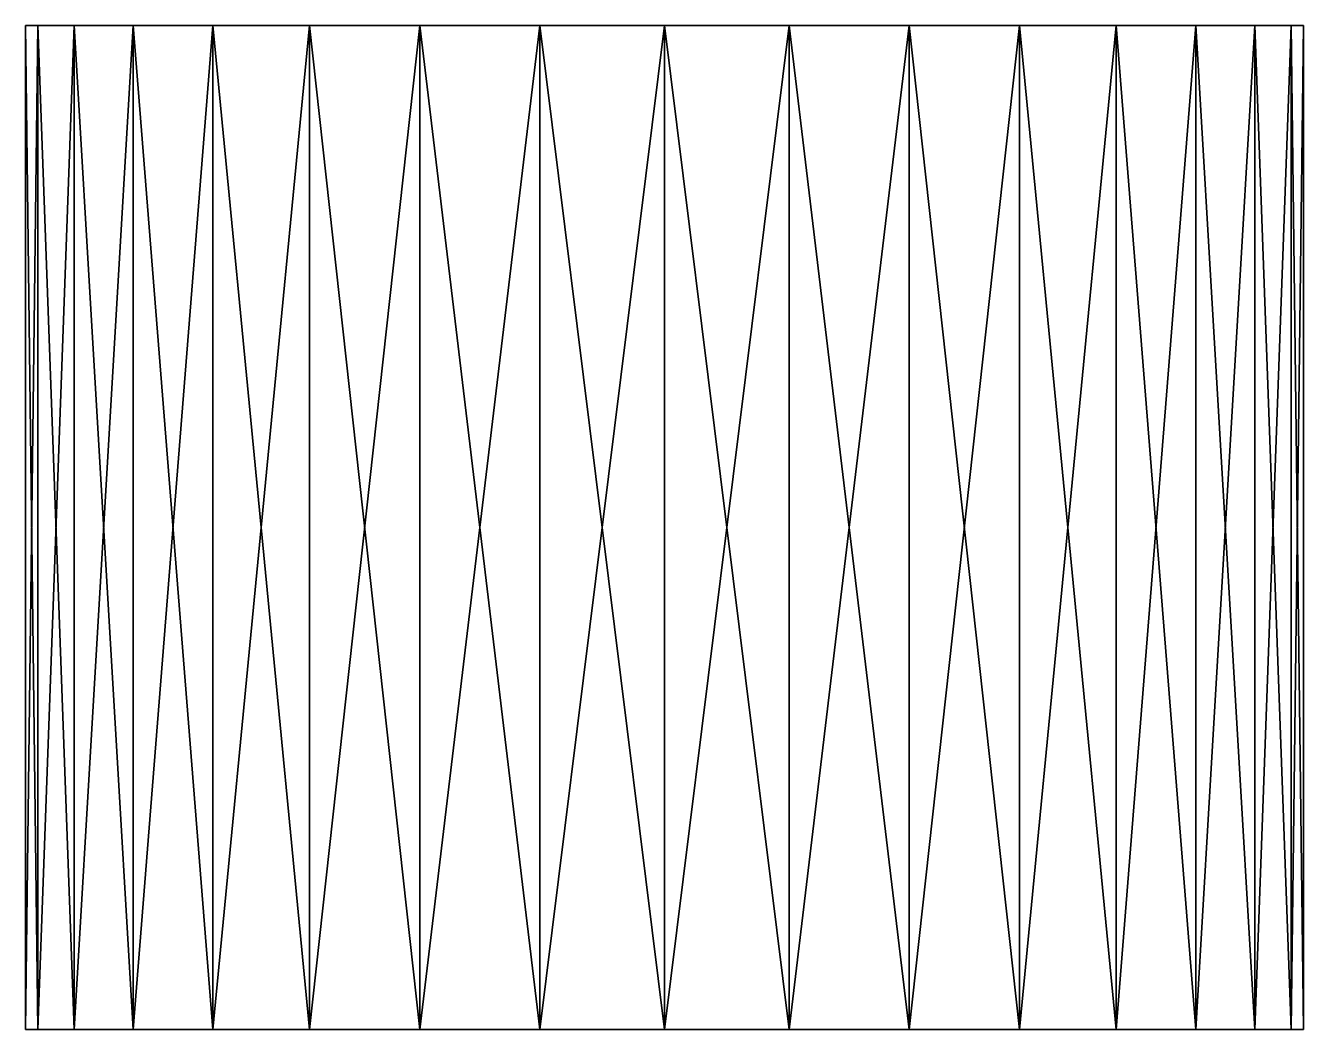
# Model space of a CAD drawing. Header units: millimetres. Extents: x -18 to 4450, y -985 to 970.
# Drawn here: x 3556 to 3584, y -631 to -609 of the extents above; entities that cross this region are included whole.
import ezdxf

# ---------------------------------------------------------------- set-up
doc = ezdxf.new("R2010")
doc.units = ezdxf.units.MM
doc.layers.add('chassis__left_rear_bumper_stay_bolt_2', color=9, linetype='CONTINUOUS')

msp = doc.modelspace()

# ---------------------------------------------------------------- linework, layer by layer
at = {"layer": 'chassis__left_rear_bumper_stay_bolt_2'}
for points in [[(3556.26893, -630.999982, 552.731276), (3556.26893, -609.000027, 552.731276), (3555.999994, -609.000027, 550.000012)], [(3556.26893, -630.999982, 552.731276), (3555.999994, -609.000027, 550.000012), (3555.999994, -630.999982, 550.000012)], [(3569.999933, -609.000027, 550.000012), (3556.26893, -609.000027, 552.731276), (3555.999994, -609.000027, 550.000012)], [(3555.999994, -630.999982, 550.000012), (3555.999994, -609.000027, 550.000012), (3556.26893, -609.000027, 547.268748)], [(3555.999994, -630.999982, 550.000012), (3556.26893, -609.000027, 547.268748), (3556.26893, -630.999982, 547.268748)], [(3569.999933, -609.000027, 550.000012), (3555.999994, -609.000027, 550.000012), (3556.26893, -609.000027, 547.268748)], [(3557.065725, -630.999982, 555.357575), (3557.065725, -609.000027, 555.357575), (3556.26893, -609.000027, 552.731276)], [(3557.065725, -630.999982, 555.357575), (3556.26893, -609.000027, 552.731276), (3556.26893, -630.999982, 552.731276)], [(3569.999933, -609.000027, 550.000012), (3557.065725, -609.000027, 555.357575), (3556.26893, -609.000027, 552.731276)], [(3556.26893, -630.999982, 547.268748), (3556.26893, -609.000027, 547.268748), (3557.065725, -609.000027, 544.642448)], [(3556.26893, -630.999982, 547.268748), (3557.065725, -609.000027, 544.642448), (3557.065725, -630.999982, 544.642448)], [(3569.999933, -609.000027, 550.000012), (3556.26893, -609.000027, 547.268748), (3557.065725, -609.000027, 544.642448)], [(3558.359385, -630.999982, 557.778001), (3558.359385, -609.000027, 557.778001), (3557.065725, -609.000027, 555.357575)], [(3558.359385, -630.999982, 557.778001), (3557.065725, -609.000027, 555.357575), (3557.065725, -630.999982, 555.357575)], [(3569.999933, -609.000027, 550.000012), (3558.359385, -609.000027, 557.778001), (3557.065725, -609.000027, 555.357575)], [(3557.065725, -630.999982, 544.642448), (3557.065725, -609.000027, 544.642448), (3558.359385, -609.000027, 542.222023)], [(3557.065725, -630.999982, 544.642448), (3558.359385, -609.000027, 542.222023), (3558.359385, -630.999982, 542.222023)], [(3569.999933, -609.000027, 550.000012), (3557.065725, -609.000027, 544.642448), (3558.359385, -609.000027, 542.222023)], [(3560.100555, -630.999982, 559.899509), (3560.100555, -609.000027, 559.899509), (3558.359385, -609.000027, 557.778001)], [(3560.100555, -630.999982, 559.899509), (3558.359385, -609.000027, 557.778001), (3558.359385, -630.999982, 557.778001)], [(3569.999933, -609.000027, 550.000012), (3560.100555, -609.000027, 559.899509), (3558.359385, -609.000027, 557.778001)], [(3558.359385, -630.999982, 542.222023), (3558.359385, -609.000027, 542.222023), (3560.100555, -609.000027, 540.100515)], [(3558.359385, -630.999982, 542.222023), (3560.100555, -609.000027, 540.100515), (3560.100555, -630.999982, 540.100515)], [(3569.999933, -609.000027, 550.000012), (3558.359385, -609.000027, 542.222023), (3560.100555, -609.000027, 540.100515)], [(3562.222004, -630.999982, 561.640561), (3562.222004, -609.000027, 561.640561), (3560.100555, -609.000027, 559.899509)], [(3562.222004, -630.999982, 561.640561), (3560.100555, -609.000027, 559.899509), (3560.100555, -630.999982, 559.899509)], [(3569.999933, -609.000027, 550.000012), (3562.222004, -609.000027, 561.640561), (3560.100555, -609.000027, 559.899509)], [(3560.100555, -630.999982, 540.100515), (3560.100555, -609.000027, 540.100515), (3562.222004, -609.000027, 538.359404)], [(3560.100555, -630.999982, 540.100515), (3562.222004, -609.000027, 538.359404), (3562.222004, -630.999982, 538.359404)], [(3569.999933, -609.000027, 550.000012), (3560.100555, -609.000027, 540.100515), (3562.222004, -609.000027, 538.359404)], [(3564.642429, -630.999982, 562.934339), (3564.642429, -609.000027, 562.934339), (3562.222004, -609.000027, 561.640561)], [(3564.642429, -630.999982, 562.934339), (3562.222004, -609.000027, 561.640561), (3562.222004, -630.999982, 561.640561)], [(3569.999933, -609.000027, 550.000012), (3564.642429, -609.000027, 562.934339), (3562.222004, -609.000027, 561.640561)], [(3562.222004, -630.999982, 538.359404), (3562.222004, -609.000027, 538.359404), (3564.642429, -609.000027, 537.065685)], [(3562.222004, -630.999982, 538.359404), (3564.642429, -609.000027, 537.065685), (3564.642429, -630.999982, 537.065685)], [(3569.999933, -609.000027, 550.000012), (3562.222004, -609.000027, 538.359404), (3564.642429, -609.000027, 537.065685)], [(3567.268848, -630.999982, 563.731015), (3567.268848, -609.000027, 563.731015), (3564.642429, -609.000027, 562.934339)], [(3567.268848, -630.999982, 563.731015), (3564.642429, -609.000027, 562.934339), (3564.642429, -630.999982, 562.934339)], [(3569.999933, -609.000027, 550.000012), (3567.268848, -609.000027, 563.731015), (3564.642429, -609.000027, 562.934339)], [(3564.642429, -630.999982, 537.065685), (3564.642429, -609.000027, 537.065685), (3567.268848, -609.000027, 536.269009)], [(3564.642429, -630.999982, 537.065685), (3567.268848, -609.000027, 536.269009), (3567.268848, -630.999982, 536.269009)], [(3569.999933, -609.000027, 550.000012), (3564.642429, -609.000027, 537.065685), (3567.268848, -609.000027, 536.269009)], [(3569.999933, -630.999982, 564.00001), (3569.999933, -609.000027, 564.00001), (3567.268848, -609.000027, 563.731015)], [(3569.999933, -630.999982, 564.00001), (3567.268848, -609.000027, 563.731015), (3567.268848, -630.999982, 563.731015)], [(3569.999933, -609.000027, 550.000012), (3569.999933, -609.000027, 564.00001), (3567.268848, -609.000027, 563.731015)], [(3567.268848, -630.999982, 536.269009), (3567.268848, -609.000027, 536.269009), (3569.999933, -609.000027, 536.000013)], [(3567.268848, -630.999982, 536.269009), (3569.999933, -609.000027, 536.000013), (3569.999933, -630.999982, 536.000013)], [(3569.999933, -609.000027, 550.000012), (3567.268848, -609.000027, 536.269009), (3569.999933, -609.000027, 536.000013)], [(3569.999933, -609.000027, 550.000012), (3584.000111, -609.000027, 550.000012), (3583.730936, -609.000027, 552.731276)], [(3569.999933, -609.000027, 550.000012), (3583.730936, -609.000027, 552.731276), (3582.93438, -609.000027, 555.357575)], [(3569.999933, -609.000027, 550.000012), (3582.93438, -609.000027, 555.357575), (3581.640482, -609.000027, 557.778001)], [(3569.999933, -609.000027, 550.000012), (3581.640482, -609.000027, 557.778001), (3579.899549, -609.000027, 559.899509)], [(3569.999933, -609.000027, 550.000012), (3579.899549, -609.000027, 559.899509), (3577.778101, -609.000027, 561.640561)], [(3569.999933, -609.000027, 550.000012), (3577.778101, -609.000027, 561.640561), (3575.357676, -609.000027, 562.934339)], [(3569.999933, -609.000027, 550.000012), (3575.357676, -609.000027, 562.934339), (3572.731256, -609.000027, 563.731015)], [(3572.731256, -630.999982, 563.731015), (3572.731256, -609.000027, 563.731015), (3569.999933, -609.000027, 564.00001)], [(3572.731256, -630.999982, 563.731015), (3569.999933, -609.000027, 564.00001), (3569.999933, -630.999982, 564.00001)], [(3569.999933, -609.000027, 550.000012), (3572.731256, -609.000027, 563.731015), (3569.999933, -609.000027, 564.00001)], [(3569.999933, -630.999982, 536.000013), (3569.999933, -609.000027, 536.000013), (3572.731256, -609.000027, 536.269009)], [(3569.999933, -630.999982, 536.000013), (3572.731256, -609.000027, 536.269009), (3572.731256, -630.999982, 536.269009)], [(3569.999933, -609.000027, 550.000012), (3569.999933, -609.000027, 536.000013), (3572.731256, -609.000027, 536.269009)], [(3569.999933, -609.000027, 550.000012), (3572.731256, -609.000027, 536.269009), (3575.357676, -609.000027, 537.065685)], [(3569.999933, -609.000027, 550.000012), (3575.357676, -609.000027, 537.065685), (3577.778101, -609.000027, 538.359404)], [(3569.999933, -609.000027, 550.000012), (3577.778101, -609.000027, 538.359404), (3579.899549, -609.000027, 540.100515)], [(3569.999933, -609.000027, 550.000012), (3579.899549, -609.000027, 540.100515), (3581.640482, -609.000027, 542.222023)], [(3569.999933, -609.000027, 550.000012), (3581.640482, -609.000027, 542.222023), (3582.93438, -609.000027, 544.642448)], [(3569.999933, -609.000027, 550.000012), (3582.93438, -609.000027, 544.642448), (3583.730936, -609.000027, 547.268748)], [(3569.999933, -609.000027, 550.000012), (3583.730936, -609.000027, 547.268748), (3584.000111, -609.000027, 550.000012)], [(3575.357676, -630.999982, 562.934339), (3575.357676, -609.000027, 562.934339), (3572.731256, -609.000027, 563.731015)], [(3575.357676, -630.999982, 562.934339), (3572.731256, -609.000027, 563.731015), (3572.731256, -630.999982, 563.731015)], [(3572.731256, -630.999982, 536.269009), (3572.731256, -609.000027, 536.269009), (3575.357676, -609.000027, 537.065685)], [(3572.731256, -630.999982, 536.269009), (3575.357676, -609.000027, 537.065685), (3575.357676, -630.999982, 537.065685)], [(3577.778101, -630.999982, 561.640561), (3577.778101, -609.000027, 561.640561), (3575.357676, -609.000027, 562.934339)], [(3577.778101, -630.999982, 561.640561), (3575.357676, -609.000027, 562.934339), (3575.357676, -630.999982, 562.934339)], [(3575.357676, -630.999982, 537.065685), (3575.357676, -609.000027, 537.065685), (3577.778101, -609.000027, 538.359404)], [(3575.357676, -630.999982, 537.065685), (3577.778101, -609.000027, 538.359404), (3577.778101, -630.999982, 538.359404)], [(3579.899549, -630.999982, 559.899509), (3579.899549, -609.000027, 559.899509), (3577.778101, -609.000027, 561.640561)], [(3579.899549, -630.999982, 559.899509), (3577.778101, -609.000027, 561.640561), (3577.778101, -630.999982, 561.640561)], [(3577.778101, -630.999982, 538.359404), (3577.778101, -609.000027, 538.359404), (3579.899549, -609.000027, 540.100515)], [(3577.778101, -630.999982, 538.359404), (3579.899549, -609.000027, 540.100515), (3579.899549, -630.999982, 540.100515)], [(3581.640482, -630.999982, 557.778001), (3581.640482, -609.000027, 557.778001), (3579.899549, -609.000027, 559.899509)], [(3581.640482, -630.999982, 557.778001), (3579.899549, -609.000027, 559.899509), (3579.899549, -630.999982, 559.899509)], [(3579.899549, -630.999982, 540.100515), (3579.899549, -609.000027, 540.100515), (3581.640482, -609.000027, 542.222023)], [(3579.899549, -630.999982, 540.100515), (3581.640482, -609.000027, 542.222023), (3581.640482, -630.999982, 542.222023)], [(3582.93438, -630.999982, 555.357575), (3582.93438, -609.000027, 555.357575), (3581.640482, -609.000027, 557.778001)], [(3582.93438, -630.999982, 555.357575), (3581.640482, -609.000027, 557.778001), (3581.640482, -630.999982, 557.778001)], [(3581.640482, -630.999982, 542.222023), (3581.640482, -609.000027, 542.222023), (3582.93438, -609.000027, 544.642448)], [(3581.640482, -630.999982, 542.222023), (3582.93438, -609.000027, 544.642448), (3582.93438, -630.999982, 544.642448)], [(3583.730936, -630.999982, 552.731276), (3583.730936, -609.000027, 552.731276), (3582.93438, -609.000027, 555.357575)], [(3583.730936, -630.999982, 552.731276), (3582.93438, -609.000027, 555.357575), (3582.93438, -630.999982, 555.357575)], [(3582.93438, -630.999982, 544.642448), (3582.93438, -609.000027, 544.642448), (3583.730936, -609.000027, 547.268748)], [(3582.93438, -630.999982, 544.642448), (3583.730936, -609.000027, 547.268748), (3583.730936, -630.999982, 547.268748)], [(3584.000111, -630.999982, 550.000012), (3584.000111, -609.000027, 550.000012), (3583.730936, -609.000027, 552.731276)], [(3584.000111, -630.999982, 550.000012), (3583.730936, -609.000027, 552.731276), (3583.730936, -630.999982, 552.731276)], [(3583.730936, -630.999982, 547.268748), (3583.730936, -609.000027, 547.268748), (3584.000111, -609.000027, 550.000012)], [(3583.730936, -630.999982, 547.268748), (3584.000111, -609.000027, 550.000012), (3584.000111, -630.999982, 550.000012)], [(3569.999933, -630.999982, 550.000012), (3555.999994, -630.999982, 550.000012), (3556.26893, -630.999982, 552.731276)], [(3569.999933, -630.999982, 550.000012), (3556.26893, -630.999982, 547.268748), (3555.999994, -630.999982, 550.000012)], [(3569.999933, -630.999982, 550.000012), (3556.26893, -630.999982, 552.731276), (3557.065725, -630.999982, 555.357575)], [(3569.999933, -630.999982, 550.000012), (3557.065725, -630.999982, 544.642448), (3556.26893, -630.999982, 547.268748)], [(3569.999933, -630.999982, 550.000012), (3557.065725, -630.999982, 555.357575), (3558.359385, -630.999982, 557.778001)], [(3569.999933, -630.999982, 550.000012), (3558.359385, -630.999982, 542.222023), (3557.065725, -630.999982, 544.642448)], [(3569.999933, -630.999982, 550.000012), (3558.359385, -630.999982, 557.778001), (3560.100555, -630.999982, 559.899509)], [(3569.999933, -630.999982, 550.000012), (3560.100555, -630.999982, 540.100515), (3558.359385, -630.999982, 542.222023)], [(3569.999933, -630.999982, 550.000012), (3560.100555, -630.999982, 559.899509), (3562.222004, -630.999982, 561.640561)], [(3569.999933, -630.999982, 550.000012), (3562.222004, -630.999982, 538.359404), (3560.100555, -630.999982, 540.100515)], [(3569.999933, -630.999982, 550.000012), (3562.222004, -630.999982, 561.640561), (3564.642429, -630.999982, 562.934339)], [(3569.999933, -630.999982, 550.000012), (3564.642429, -630.999982, 537.065685), (3562.222004, -630.999982, 538.359404)], [(3569.999933, -630.999982, 550.000012), (3564.642429, -630.999982, 562.934339), (3567.268848, -630.999982, 563.731015)], [(3569.999933, -630.999982, 550.000012), (3567.268848, -630.999982, 536.269009), (3564.642429, -630.999982, 537.065685)], [(3569.999933, -630.999982, 550.000012), (3567.268848, -630.999982, 563.731015), (3569.999933, -630.999982, 564.00001)], [(3569.999933, -630.999982, 550.000012), (3569.999933, -630.999982, 536.000013), (3567.268848, -630.999982, 536.269009)], [(3569.999933, -630.999982, 550.000012), (3583.730936, -630.999982, 552.731276), (3584.000111, -630.999982, 550.000012)], [(3569.999933, -630.999982, 550.000012), (3582.93438, -630.999982, 555.357575), (3583.730936, -630.999982, 552.731276)], [(3569.999933, -630.999982, 550.000012), (3581.640482, -630.999982, 557.778001), (3582.93438, -630.999982, 555.357575)], [(3569.999933, -630.999982, 550.000012), (3579.899549, -630.999982, 559.899509), (3581.640482, -630.999982, 557.778001)], [(3569.999933, -630.999982, 550.000012), (3577.778101, -630.999982, 561.640561), (3579.899549, -630.999982, 559.899509)], [(3569.999933, -630.999982, 550.000012), (3575.357676, -630.999982, 562.934339), (3577.778101, -630.999982, 561.640561)], [(3569.999933, -630.999982, 550.000012), (3572.731256, -630.999982, 563.731015), (3575.357676, -630.999982, 562.934339)], [(3569.999933, -630.999982, 550.000012), (3569.999933, -630.999982, 564.00001), (3572.731256, -630.999982, 563.731015)], [(3569.999933, -630.999982, 550.000012), (3572.731256, -630.999982, 536.269009), (3569.999933, -630.999982, 536.000013)], [(3569.999933, -630.999982, 550.000012), (3575.357676, -630.999982, 537.065685), (3572.731256, -630.999982, 536.269009)], [(3569.999933, -630.999982, 550.000012), (3577.778101, -630.999982, 538.359404), (3575.357676, -630.999982, 537.065685)], [(3569.999933, -630.999982, 550.000012), (3579.899549, -630.999982, 540.100515), (3577.778101, -630.999982, 538.359404)], [(3569.999933, -630.999982, 550.000012), (3581.640482, -630.999982, 542.222023), (3579.899549, -630.999982, 540.100515)], [(3569.999933, -630.999982, 550.000012), (3582.93438, -630.999982, 544.642448), (3581.640482, -630.999982, 542.222023)], [(3569.999933, -630.999982, 550.000012), (3583.730936, -630.999982, 547.268748), (3582.93438, -630.999982, 544.642448)], [(3569.999933, -630.999982, 550.000012), (3584.000111, -630.999982, 550.000012), (3583.730936, -630.999982, 547.268748)]]:
    msp.add_3dface(points, dxfattribs=at)

doc.saveas('drawing.dxf')
